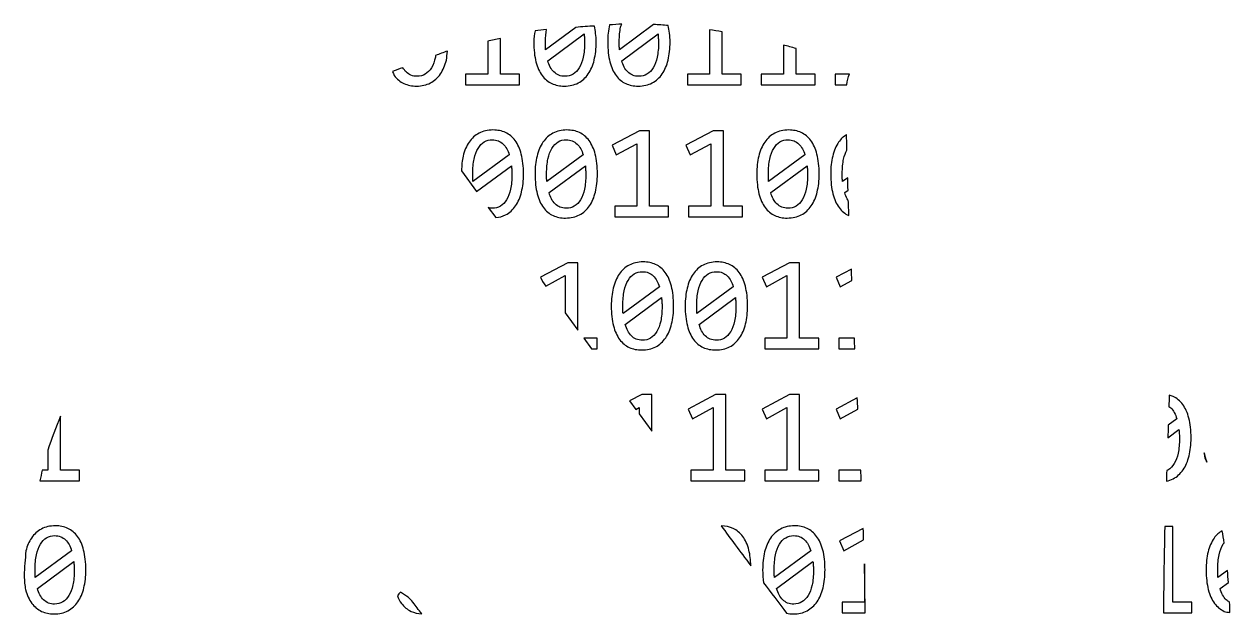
# Model space of a CAD drawing. Extents: x 77 to 436, y 76 to 436.
# Drawn here: x 77.1 to 435.9, y 260.3 to 435.9 of the extents above; entities that cross this region are included whole.
import ezdxf

# ---------------------------------------------------------------- set-up
doc = ezdxf.new("R2010")
doc.units = 0
doc.layers.add('Ebene_1', color=7, linetype='CONTINUOUS')

msp = doc.modelspace()

# ---------------------------------------------------------------- linework, layer by layer
at = {"layer": 'Ebene_1', "color": 7}
for points in [[(241.27344, 434.935547), (232.28711, 428.289062)], [(264.41016, 435.78125), (254.2793, 428.289062)], [(281.03711, 434.210938), (281.03711, 420.964844), (274.47461, 420.964844), (274.47461, 417.800781), (290.50977, 417.800781), (290.50977, 420.964844), (284.80664, 420.964844), (284.80664, 433.625)], [(215.06055, 430.822266), (215.06055, 420.964844), (208.49805, 420.964844), (208.49805, 417.800781), (224.5332, 417.800781), (224.5332, 420.964844), (218.83008, 420.964844), (218.83008, 431.642578), (218.83008, 431.642578)], [(232.20898, 429.460938), (232.20898, 430.671875)], [(232.93164, 425.007812), (243.73242, 433.035156), (243.73242, 433.035156)], [(254.20117, 429.460938), (254.20117, 430.671875)], [(254.92383, 425.007812), (265.72461, 433.035156), (265.72461, 433.035156)], [(303.0293, 429.683594), (303.0293, 420.964844), (296.4668, 420.964844), (296.4668, 417.800781), (312.50195, 417.800781), (312.50195, 420.964844), (306.79883, 420.964844), (306.79883, 428.638672)], [(318.45898, 420.964844), (318.45898, 417.800781), (321.91602, 417.800781)], [(322.66992, 420.964844), (318.45898, 420.964844), (318.45898, 420.964844)], [(221.4668, 396.98047), (210.66602, 388.99219)], [(243.45898, 396.98047), (232.6582, 388.99219)], [(309.43555, 396.98047), (298.63477, 388.99219)], [(207.25586, 392.21484), (211.75977, 386.04492), (222.11133, 393.73828)], [(210.58789, 390.16406), (210.58789, 391.375)], [(232.58008, 390.16406), (232.58008, 391.375)], [(233.30273, 385.71094), (244.10352, 393.73828), (244.10352, 393.73828)], [(298.55664, 390.16406), (298.55664, 391.375)], [(299.2793, 385.71094), (310.08008, 393.73828), (310.08008, 393.73828)], [(320.54883, 390.16406), (320.54883, 391.375)], [(322.1582, 390.125), (320.62695, 388.99219)], [(321.27148, 385.71094), (322.26172, 386.44727)], [(215.24023, 381.27539), (217.42773, 378.27734)], [(323.24609, 362.96289), (318.71289, 360.57617), (319.96289, 357.68555), (323.39844, 359.55078)], [(266.13477, 357.68555), (255.33398, 349.69727)], [(288.12695, 357.68555), (277.32617, 349.69727)], [(255.25586, 350.86914), (255.25586, 352.08008)], [(255.97852, 346.41602), (266.7793, 354.44336), (266.7793, 354.44336)], [(277.24805, 350.86914), (277.24805, 352.08008)], [(277.9707, 346.41602), (288.77148, 354.44336), (288.77148, 354.44336)], [(319.51367, 342.37305), (319.51367, 339.20898), (324.30664, 339.20898)], [(324.16602, 342.37305), (319.51367, 342.37305), (319.51367, 342.37305)], [(325.01172, 324.5918), (318.71875, 321.2793), (319.96875, 318.38867), (325.17578, 321.2168)], [(81.824219, 299.91211), (93.640625, 299.91211), (93.640625, 303.07617), (87.9375, 303.07617), (87.9375, 319.13672), (87.9375, 319.13672)], [(420.08594, 318.38867), (417.53516, 316.50195)], [(417.40625, 312.67578), (420.73047, 315.14648)], [(84.167969, 309.0293), (84.167969, 303.07617), (82.511719, 303.07617)], [(319.51953, 303.07617), (319.51953, 299.91211), (326.21484, 299.91211)], [(326.06055, 303.07617), (319.51953, 303.07617), (319.51953, 303.07617)], [(326.80273, 285.6875), (319.76562, 281.98242), (321.01562, 279.0918), (326.9082, 282.29297)], [(416.0957, 260.61523), (424.57031, 260.61523), (424.57031, 263.7793), (418.86719, 263.7793), (418.86719, 286.25977), (416.51367, 286.25977), (416.51367, 286.25977)], [(91.25, 279.0918), (80.449219, 271.10352)], [(311.17188, 279.0918), (300.37109, 271.10352)], [(80.371094, 272.27539), (80.371094, 273.48633)], [(81.09375, 267.82227), (91.894531, 275.84961), (91.894531, 275.84961)], [(300.29297, 272.27539), (300.29297, 273.48633)], [(301.01562, 267.82227), (311.81641, 275.84961), (311.81641, 275.84961)], [(327.12891, 275.19141), (327.12891, 263.7793), (320.56641, 263.7793), (320.56641, 260.61523), (327.33984, 260.61523)], [(432.24609, 272.27539), (432.24609, 273.48633)], [(435.15625, 273.19727), (432.32422, 271.10352)], [(432.96875, 267.82227), (435.41797, 269.64258)]]:
    msp.add_lwpolyline(points, dxfattribs=at)
for points in [[(246.80273, 435.330078)], [(254.93945, 435.912109)], [(281.03711, 434.210938)], [(203.04688, 427.861328)], [(303.0293, 429.683594)], [(216.62305, 404.38281)], [(238.61523, 404.38281)], [(260.17773, 404.14844), (252.05273, 399.87109), (253.30273, 396.98047), (259.41602, 400.30078), (259.41602, 381.66797), (252.85352, 381.66797), (252.85352, 378.50391), (268.88867, 378.50391), (268.88867, 381.66797), (263.18555, 381.66797), (263.18555, 404.14844), (260.17773, 404.14844)], [(282.16992, 404.14844), (274.04492, 399.87109), (275.29492, 396.98047), (281.4082, 400.30078), (281.4082, 381.66797), (274.8457, 381.66797), (274.8457, 378.50391), (290.88086, 378.50391), (290.88086, 381.66797), (285.17773, 381.66797), (285.17773, 404.14844), (282.16992, 404.14844)], [(304.5918, 404.38281)], [(321.83594, 403.00195)], [(216.42773, 401.47266)], [(238.41992, 401.47266)], [(304.39648, 401.47266)], [(238.86914, 364.85352), (230.74414, 360.57617), (231.31641, 359.25195), (232.32812, 357.86719), (238.10742, 361.00586), (238.10742, 349.94922), (241.87695, 344.78516), (241.87695, 364.85352), (238.86914, 364.85352)], [(261.29102, 365.08789)], [(283.2832, 365.08789)], [(304.8457, 364.85352), (296.7207, 360.57617), (297.9707, 357.68555), (304.08398, 361.00586), (304.08398, 342.37305), (297.52148, 342.37305), (297.52148, 339.20898), (313.55664, 339.20898), (313.55664, 342.37305), (307.85352, 342.37305), (307.85352, 364.85352), (304.8457, 364.85352)], [(323.24609, 362.96289)], [(261.0957, 362.17773)], [(283.08789, 362.17773)], [(243.63672, 342.37305), (245.94727, 339.20898), (247.58008, 339.20898), (247.58008, 342.37305), (243.63672, 342.37305)], [(260.86719, 325.55664), (257.28711, 323.67188), (259.11328, 321.16992), (260.10547, 321.70898), (260.10547, 319.8125), (263.875, 314.64844), (263.875, 325.55664), (260.86719, 325.55664)], [(282.85938, 325.55664), (274.73438, 321.2793), (275.98438, 318.38867), (282.09766, 321.70898), (282.09766, 303.07617), (275.53516, 303.07617), (275.53516, 299.91211), (291.57031, 299.91211), (291.57031, 303.07617), (285.86719, 303.07617), (285.86719, 325.55664), (282.85938, 325.55664)], [(304.85156, 325.55664), (296.72656, 321.2793), (297.97656, 318.38867), (304.08984, 321.70898), (304.08984, 303.07617), (297.52734, 303.07617), (297.52734, 299.91211), (313.5625, 299.91211), (313.5625, 303.07617), (307.85938, 303.07617), (307.85938, 325.55664), (304.85156, 325.55664)], [(325.01172, 324.5918)], [(417.83398, 325.38672)], [(428.25195, 308.20117)], [(86.210938, 283.58398)], [(86.40625, 286.49414)], [(284.53125, 286.47461)], [(306.13281, 283.58398)], [(306.32812, 286.49414)], [(326.80273, 285.6875)], [(433.58594, 285.03711)], [(327.12891, 275.19141)], [(189.07422, 266.70312)]]:
    msp.add_lwpolyline(points, close=True, dxfattribs=at)
for points in [[(232.55078, 434.310547), (231.411429, 434.1795), (230.273358, 434.037567), (229.13672, 433.884766)], [(232.20898, 430.671875), (232.20898, 432.053338), (232.35995, 433.210787), (232.55078, 434.310547)], [(246.80273, 435.330078), (244.957717, 435.226959), (243.114402, 435.095433), (241.27344, 434.935547)], [(247.32617, 430.554688), (247.32617, 432.395024), (247.08625, 433.893529), (246.80273, 435.330078)], [(251.32227, 435.654297), (250.96755, 434.100539), (250.76367, 432.415861), (250.76367, 430.554688)], [(254.93945, 435.912109), (253.732888, 435.83832), (252.5271, 435.752379), (251.32227, 435.654297)], [(254.20117, 430.671875), (254.20117, 432.325513), (254.33789, 433.777348), (254.61133, 435.027344)], [(254.61133, 435.027344), (254.6878, 435.380576), (254.84465, 435.591467), (254.93945, 435.912109)], [(268.77734, 435.480469), (267.322886, 435.598429), (265.867052, 435.698696), (264.41016, 435.78125)], [(269.31836, 430.554688), (269.31836, 432.453027), (269.07901, 434.01177), (268.77734, 435.480469)], [(284.80664, 433.625), (283.552235, 433.833623), (282.295655, 434.028947), (281.03711, 434.210938)], [(218.83008, 431.642578), (217.570676, 431.382614), (216.314094, 431.109161), (215.06055, 430.822266)], [(229.13672, 433.884766), (228.98546, 432.800478), (228.77148, 431.770064), (228.77148, 430.554688)], [(228.77148, 430.554688), (228.77148, 428.289071), (228.98634, 426.329423), (229.41602, 424.675781)], [(243.73242, 433.035156), (243.77152, 432.618493), (243.80398, 432.188799), (243.83008, 431.746094)], [(243.83008, 431.746094), (243.86918, 431.316407), (243.88867, 430.880208), (243.88867, 430.4375)], [(246.74023, 425.203125), (247.13086, 426.817701), (247.32617, 428.601568), (247.32617, 430.554688)], [(250.76367, 430.554688), (250.76367, 428.289071), (250.97852, 426.329423), (251.4082, 424.675781)], [(265.72461, 433.035156), (265.76371, 432.618493), (265.79617, 432.188799), (265.82227, 431.746094)], [(265.82227, 431.746094), (265.86137, 431.316407), (265.88086, 430.880208), (265.88086, 430.4375)], [(268.73242, 425.203125), (269.12305, 426.817701), (269.31836, 428.601568), (269.31836, 430.554688)], [(203.04688, 427.861328), (201.873757, 427.43729), (200.705074, 427.001069), (199.54102, 426.552734)], [(202.75586, 425.203125), (202.94989, 426.005109), (202.94922, 426.975815), (203.04688, 427.861328)], [(232.28711, 428.289062), (232.24801, 428.666665), (232.22198, 429.057292), (232.20898, 429.460938)], [(243.88867, 430.4375), (243.88867, 428.783862), (243.75196, 427.325517), (243.47852, 426.0625)], [(254.2793, 428.289062), (254.2402, 428.666665), (254.21417, 429.057292), (254.20117, 429.460938)], [(265.88086, 430.4375), (265.88086, 428.783862), (265.74414, 427.325517), (265.4707, 426.0625)], [(306.79883, 428.638672), (305.546142, 429.000623), (304.289558, 429.348951), (303.0293, 429.683594)], [(199.49414, 426.0625), (199.2207, 424.812504), (198.83008, 423.764326), (198.32227, 422.917969)], [(199.54102, 426.552734), (199.5138, 426.406279), (199.52479, 426.20405), (199.49414, 426.0625)], [(200.97852, 421.0625), (201.77277, 422.221354), (202.36523, 423.601573), (202.75586, 425.203125)], [(229.41602, 424.675781), (229.84571, 423.022143), (230.45768, 421.661458), (231.25195, 420.59375)], [(233.67383, 423.132812), (233.37435, 423.705722), (233.12695, 424.330732), (232.93164, 425.007812)], [(243.47852, 426.0625), (243.20509, 424.812504), (242.81445, 423.764326), (242.30664, 422.917969)], [(244.96289, 421.0625), (245.75716, 422.221354), (246.34961, 423.601573), (246.74023, 425.203125)], [(251.4082, 424.675781), (251.83789, 423.022143), (252.44987, 421.661458), (253.24414, 420.59375)], [(255.66602, 423.132812), (255.36655, 423.705722), (255.11914, 424.330732), (254.92383, 425.007812)], [(265.4707, 426.0625), (265.19727, 424.812504), (264.80664, 423.764326), (264.29883, 422.917969)], [(266.95508, 421.0625), (267.74935, 422.221354), (268.3418, 423.601573), (268.73242, 425.203125)], [(189.83398, 422.933594), (188.79726, 422.557681), (187.764016, 422.172248), (186.73438, 421.777344)], [(186.73438, 421.777344), (186.93406, 421.418386), (187.03721, 420.90342), (187.26758, 420.59375)], [(187.26758, 420.59375), (188.06185, 419.526052), (189.01888, 418.731766), (190.13867, 418.210938)], [(190.76367, 421.648438), (190.40298, 422.009131), (190.10686, 422.455803), (189.83398, 422.933594)], [(192.20898, 420.691406), (191.67513, 420.925776), (191.19336, 421.244798), (190.76367, 421.648438)], [(194.06445, 420.359375), (193.37435, 420.359375), (192.75586, 420.470056), (192.20898, 420.691406)], [(196.4668, 421.003906), (195.75065, 420.574218), (194.94987, 420.359365), (194.06445, 420.359375)], [(198.32227, 422.917969), (197.81445, 422.071622), (197.19596, 421.433596), (196.4668, 421.003906)], [(198.00977, 418.386719), (199.19463, 419.024737), (200.18425, 419.916672), (200.97852, 421.0625)], [(231.25195, 420.59375), (232.04622, 419.526052), (233.00326, 418.731766), (234.12305, 418.210938)], [(234.74805, 421.648438), (234.33138, 422.0651), (233.97331, 422.559895), (233.67383, 423.132812)], [(236.19336, 420.691406), (235.65951, 420.925776), (235.17773, 421.244798), (234.74805, 421.648438)], [(238.04883, 420.359375), (237.35872, 420.359375), (236.74023, 420.470056), (236.19336, 420.691406)], [(240.45117, 421.003906), (239.73503, 420.574218), (238.93424, 420.359365), (238.04883, 420.359375)], [(242.30664, 422.917969), (241.79883, 422.071622), (241.18034, 421.433596), (240.45117, 421.003906)], [(241.99414, 418.386719), (243.17903, 419.024737), (244.16862, 419.916672), (244.96289, 421.0625)], [(253.24414, 420.59375), (254.03841, 419.526052), (254.99547, 418.731766), (256.11523, 418.210938)], [(256.74023, 421.648438), (256.32357, 422.0651), (255.9655, 422.559895), (255.66602, 423.132812)], [(258.18555, 420.691406), (257.65169, 420.925776), (257.16992, 421.244798), (256.74023, 421.648438)], [(260.04102, 420.359375), (259.35092, 420.359375), (258.73242, 420.470056), (258.18555, 420.691406)], [(262.44336, 421.003906), (261.72721, 420.574218), (260.92641, 420.359365), (260.04102, 420.359375)], [(264.29883, 422.917969), (263.79102, 422.071622), (263.17252, 421.433596), (262.44336, 421.003906)], [(263.98633, 418.386719), (265.17122, 419.024737), (266.16081, 419.916672), (266.95508, 421.0625)], [(321.91602, 417.800781), (322.06155, 419.040804), (322.31496, 420.093757), (322.66992, 420.964844)], [(190.13867, 418.210938), (191.25846, 417.703128), (192.50195, 417.449219), (193.86914, 417.449219)], [(193.86914, 417.449219), (195.45768, 417.449219), (196.83789, 417.761719), (198.00977, 418.386719)], [(234.12305, 418.210938), (235.24284, 417.703128), (236.48634, 417.449219), (237.85352, 417.449219)], [(237.85352, 417.449219), (239.44204, 417.449219), (240.82227, 417.761719), (241.99414, 418.386719)], [(256.11523, 418.210938), (257.23502, 417.703128), (258.47852, 417.449219), (259.8457, 417.449219)], [(259.8457, 417.449219), (261.43424, 417.449219), (262.81445, 417.761719), (263.98633, 418.386719)], [(212.48242, 403.42578), (211.29753, 402.80078), (210.30794, 401.90886), (209.51367, 400.75)], [(216.62305, 404.38281), (215.04753, 404.38281), (213.66732, 404.0638), (212.48242, 403.42578)], [(220.35352, 403.60156), (219.23373, 404.12239), (217.99023, 404.38281), (216.62305, 404.38281)], [(223.22461, 401.21875), (222.43034, 402.29948), (221.47329, 403.09374), (220.35352, 403.60156)], [(234.47461, 403.42578), (233.28971, 402.80078), (232.30013, 401.90886), (231.50586, 400.75)], [(238.61523, 404.38281), (237.03974, 404.38281), (235.6595, 404.0638), (234.47461, 403.42578)], [(242.3457, 403.60156), (241.22591, 404.12239), (239.98242, 404.38281), (238.61523, 404.38281)], [(245.2168, 401.21875), (244.42253, 402.29948), (243.46549, 403.09374), (242.3457, 403.60156)], [(300.45117, 403.42578), (299.26628, 402.80078), (298.27669, 401.90886), (297.48242, 400.75)], [(304.5918, 404.38281), (303.01628, 404.38281), (301.63607, 404.0638), (300.45117, 403.42578)], [(308.32227, 403.60156), (307.20247, 404.12239), (305.95898, 404.38281), (304.5918, 404.38281)], [(311.19336, 401.21875), (310.39909, 402.29948), (309.44203, 403.09374), (308.32227, 403.60156)], [(321.83594, 403.00195), (320.93099, 402.41246), (320.12091, 401.69297), (319.47461, 400.75)], [(321.92383, 398.33594), (321.88696, 399.96024), (321.86314, 401.46991), (321.83594, 403.00195)], [(209.51367, 400.75), (208.73242, 399.60417), (208.13997, 398.22393), (207.73633, 396.60938)], [(210.99805, 395.73047), (211.27148, 396.99349), (211.66211, 398.04818), (212.16992, 398.89453)], [(212.16992, 398.89453), (212.67773, 399.75391), (213.28971, 400.39846), (214.00586, 400.82812)], [(214.00586, 400.82812), (214.73502, 401.25781), (215.54235, 401.47266), (216.42773, 401.47266)], [(216.42773, 401.47266), (217.0918, 401.47266), (217.69076, 401.36197), (218.22461, 401.14062)], [(218.22461, 401.14062), (218.75846, 400.91929), (219.23372, 400.60676), (219.65039, 400.20312)], [(219.65039, 400.20312), (220.06706, 399.81252), (220.42513, 399.34372), (220.72461, 398.79688)], [(220.72461, 398.79688), (221.02409, 398.25), (221.27148, 397.64453), (221.4668, 396.98047)], [(225.06055, 397.13672), (224.63086, 398.79037), (224.01888, 400.15105), (223.22461, 401.21875)], [(231.50586, 400.75), (230.72461, 399.60417), (230.13217, 398.22393), (229.72852, 396.60938)], [(232.99023, 395.73047), (233.26367, 396.99349), (233.6543, 398.04818), (234.16211, 398.89453)], [(234.16211, 398.89453), (234.66992, 399.75391), (235.2819, 400.39846), (235.99805, 400.82812)], [(235.99805, 400.82812), (236.72721, 401.25781), (237.53451, 401.47266), (238.41992, 401.47266)], [(238.41992, 401.47266), (239.08398, 401.47266), (239.68294, 401.36197), (240.2168, 401.14062)], [(240.2168, 401.14062), (240.75065, 400.91929), (241.22591, 400.60676), (241.64258, 400.20312)], [(241.64258, 400.20312), (242.05924, 399.81252), (242.41732, 399.34372), (242.7168, 398.79688)], [(242.7168, 398.79688), (243.01628, 398.25), (243.26367, 397.64453), (243.45898, 396.98047)], [(247.05273, 397.13672), (246.62305, 398.79037), (246.01107, 400.15105), (245.2168, 401.21875)], [(297.48242, 400.75), (296.70117, 399.60417), (296.10872, 398.22393), (295.70508, 396.60938)], [(298.9668, 395.73047), (299.24023, 396.99349), (299.63086, 398.04818), (300.13867, 398.89453)], [(300.13867, 398.89453), (300.64648, 399.75391), (301.25846, 400.39846), (301.97461, 400.82812)], [(301.97461, 400.82812), (302.70377, 401.25781), (303.5111, 401.47266), (304.39648, 401.47266)], [(304.39648, 401.47266), (305.06055, 401.47266), (305.65951, 401.36197), (306.19336, 401.14062)], [(306.19336, 401.14062), (306.72721, 400.91929), (307.20247, 400.60676), (307.61914, 400.20312)], [(307.61914, 400.20312), (308.03581, 399.81252), (308.39388, 399.34372), (308.69336, 398.79688)], [(308.69336, 398.79688), (308.99284, 398.25), (309.24023, 397.64453), (309.43555, 396.98047)], [(313.0293, 397.13672), (312.59961, 398.79037), (311.98763, 400.15105), (311.19336, 401.21875)], [(319.47461, 400.75), (318.69336, 399.60417), (318.10091, 398.22393), (317.69727, 396.60938)], [(320.95898, 395.73047), (321.18415, 396.77049), (321.53975, 397.57844), (321.92383, 398.33594)], [(207.73633, 396.60938), (207.41556, 395.28356), (207.31323, 393.76894), (207.25586, 392.21484)], [(210.58789, 391.375), (210.58789, 393.02865), (210.72461, 394.48047), (210.99805, 395.73047)], [(225.70508, 391.25781), (225.70508, 393.52343), (225.49023, 395.48308), (225.06055, 397.13672)], [(229.72852, 396.60938), (229.3379, 394.9948), (229.14258, 393.21093), (229.14258, 391.25781)], [(232.58008, 391.375), (232.58008, 393.02865), (232.7168, 394.48047), (232.99023, 395.73047)], [(247.69727, 391.25781), (247.69727, 393.52343), (247.48242, 395.48308), (247.05273, 397.13672)], [(295.70508, 396.60938), (295.31445, 394.9948), (295.11914, 393.21093), (295.11914, 391.25781)], [(298.55664, 391.375), (298.55664, 393.02865), (298.69336, 394.48047), (298.9668, 395.73047)], [(313.67383, 391.25781), (313.67383, 393.52343), (313.45898, 395.48308), (313.0293, 397.13672)], [(317.69727, 396.60938), (317.30664, 394.9948), (317.11133, 393.21093), (317.11133, 391.25781)], [(320.54883, 391.375), (320.54883, 393.02865), (320.68555, 394.48047), (320.95898, 395.73047)], [(222.26758, 391.14062), (222.26758, 389.487), (222.13086, 388.02864), (221.85742, 386.76562)], [(222.11133, 393.73828), (222.15043, 393.32162), (222.18298, 392.89193), (222.20898, 392.44922)], [(222.20898, 392.44922), (222.24808, 392.01953), (222.26758, 391.58333), (222.26758, 391.14062)], [(225.11914, 385.90625), (225.50976, 387.52083), (225.70508, 389.30468), (225.70508, 391.25781)], [(229.14258, 391.25781), (229.14258, 388.99218), (229.35742, 387.03252), (229.78711, 385.37891)], [(244.25977, 391.14062), (244.25977, 389.487), (244.12305, 388.02864), (243.84961, 386.76562)], [(244.10352, 393.73828), (244.14262, 393.32162), (244.17517, 392.89193), (244.20117, 392.44922)], [(244.20117, 392.44922), (244.24027, 392.01953), (244.25977, 391.58333), (244.25977, 391.14062)], [(247.11133, 385.90625), (247.50195, 387.52083), (247.69727, 389.30468), (247.69727, 391.25781)], [(295.11914, 391.25781), (295.11914, 388.99218), (295.33398, 387.03252), (295.76367, 385.37891)], [(310.23633, 391.14062), (310.23633, 389.487), (310.09961, 388.02864), (309.82617, 386.76562)], [(310.08008, 393.73828), (310.11918, 393.32162), (310.15173, 392.89193), (310.17773, 392.44922)], [(310.17773, 392.44922), (310.21683, 392.01953), (310.23633, 391.58333), (310.23633, 391.14062)], [(313.08789, 385.90625), (313.47851, 387.52083), (313.67383, 389.30468), (313.67383, 391.25781)], [(317.11133, 391.25781), (317.11133, 388.99218), (317.32617, 387.03252), (317.75586, 385.37891)], [(210.66602, 388.99219), (210.62692, 389.36979), (210.60089, 389.76041), (210.58789, 390.16406)], [(232.6582, 388.99219), (232.6191, 389.36979), (232.59308, 389.76041), (232.58008, 390.16406)], [(298.63477, 388.99219), (298.59567, 389.36979), (298.56964, 389.76041), (298.55664, 390.16406)], [(320.62695, 388.99219), (320.58785, 389.36979), (320.56183, 389.76041), (320.54883, 390.16406)], [(322.26172, 386.44727), (322.2204, 387.73538), (322.19475, 388.8824), (322.1582, 390.125)], [(221.85742, 386.76562), (221.58398, 385.51565), (221.19336, 384.46744), (220.68555, 383.62109)], [(223.3418, 381.76562), (224.13607, 382.92447), (224.72852, 384.30469), (225.11914, 385.90625)], [(229.78711, 385.37891), (230.2168, 383.72527), (230.82878, 382.36456), (231.62305, 381.29688)], [(234.04492, 383.83594), (233.74544, 384.40886), (233.49805, 385.03386), (233.30273, 385.71094)], [(243.84961, 386.76562), (243.57617, 385.51565), (243.18555, 384.46744), (242.67773, 383.62109)], [(245.33398, 381.76562), (246.12825, 382.92447), (246.7207, 384.30469), (247.11133, 385.90625)], [(295.76367, 385.37891), (296.19336, 383.72527), (296.80534, 382.36456), (297.59961, 381.29688)], [(300.02148, 383.83594), (299.722, 384.40886), (299.47461, 385.03386), (299.2793, 385.71094)], [(309.82617, 386.76562), (309.55273, 385.51565), (309.16211, 384.46744), (308.6543, 383.62109)], [(311.31055, 381.76562), (312.10482, 382.92447), (312.69727, 384.30469), (313.08789, 385.90625)], [(317.75586, 385.37891), (318.18555, 383.72527), (318.79753, 382.36456), (319.5918, 381.29688)], [(322.01367, 383.83594), (321.71419, 384.40886), (321.4668, 385.03386), (321.27148, 385.71094)], [(216.42773, 381.0625), (215.98606, 381.0625), (215.62326, 381.18471), (215.24023, 381.27539)], [(218.83008, 381.70703), (218.11393, 381.27735), (217.31315, 381.0625), (216.42773, 381.0625)], [(220.68555, 383.62109), (220.17773, 382.77473), (219.55924, 382.13672), (218.83008, 381.70703)], [(220.37305, 379.08984), (221.55794, 379.72786), (222.54753, 380.61982), (223.3418, 381.76562)], [(231.62305, 381.29688), (232.41732, 380.22917), (233.37435, 379.43489), (234.49414, 378.91406)], [(235.11914, 382.35156), (234.70247, 382.76822), (234.3444, 383.26302), (234.04492, 383.83594)], [(236.56445, 381.39453), (236.0306, 381.62891), (235.54883, 381.94791), (235.11914, 382.35156)], [(238.41992, 381.0625), (237.72982, 381.0625), (237.11133, 381.17318), (236.56445, 381.39453)], [(240.82227, 381.70703), (240.10612, 381.27735), (239.30534, 381.0625), (238.41992, 381.0625)], [(242.67773, 383.62109), (242.16992, 382.77473), (241.5514, 382.13672), (240.82227, 381.70703)], [(242.36523, 379.08984), (243.55013, 379.72786), (244.53974, 380.61982), (245.33398, 381.76562)], [(297.59961, 381.29688), (298.39388, 380.22917), (299.35091, 379.43489), (300.4707, 378.91406)], [(301.0957, 382.35156), (300.67904, 382.76822), (300.32096, 383.26302), (300.02148, 383.83594)], [(302.54102, 381.39453), (302.00717, 381.62891), (301.52539, 381.94791), (301.0957, 382.35156)], [(304.39648, 381.0625), (303.70641, 381.0625), (303.0879, 381.17318), (302.54102, 381.39453)], [(306.79883, 381.70703), (306.08268, 381.27735), (305.2819, 381.0625), (304.39648, 381.0625)], [(308.6543, 383.62109), (308.14648, 382.77473), (307.52799, 382.13672), (306.79883, 381.70703)], [(308.3418, 379.08984), (309.52669, 379.72786), (310.51628, 380.61982), (311.31055, 381.76562)], [(319.5918, 381.29688), (320.38607, 380.22917), (321.3431, 379.43489), (322.46289, 378.91406)], [(322.34961, 383.37305), (322.24471, 383.53666), (322.10715, 383.6571), (322.01367, 383.83594)], [(322.53516, 378.89062), (322.48466, 380.27342), (322.39527, 382.03649), (322.34961, 383.37305)], [(217.42773, 378.27734), (218.50809, 378.40007), (219.5157, 378.6326), (220.37305, 379.08984)], [(234.49414, 378.91406), (235.61393, 378.40624), (236.85742, 378.15234), (238.22461, 378.15234)], [(238.22461, 378.15234), (239.81315, 378.15234), (241.19339, 378.46484), (242.36523, 379.08984)], [(300.4707, 378.91406), (301.59049, 378.40624), (302.83399, 378.15234), (304.20117, 378.15234)], [(304.20117, 378.15234), (305.78971, 378.15234), (307.16992, 378.46484), (308.3418, 379.08984)], [(322.46289, 378.91406), (322.48574, 378.9037), (322.5122, 378.90078), (322.53516, 378.89062)], [(257.15039, 364.13086), (255.9655, 363.50586), (254.97591, 362.61393), (254.18164, 361.45508)], [(261.29102, 365.08789), (259.71551, 365.08789), (258.33528, 364.76888), (257.15039, 364.13086)], [(265.02148, 364.30664), (263.90172, 364.82748), (262.65818, 365.08789), (261.29102, 365.08789)], [(267.89258, 361.92383), (267.09831, 363.00456), (266.14127, 363.79883), (265.02148, 364.30664)], [(279.14258, 364.13086), (277.95768, 363.50586), (276.9681, 362.61393), (276.17383, 361.45508)], [(283.2832, 365.08789), (281.70768, 365.08789), (280.32747, 364.76888), (279.14258, 364.13086)], [(287.01367, 364.30664), (285.89388, 364.82748), (284.65039, 365.08789), (283.2832, 365.08789)], [(289.88477, 361.92383), (289.09049, 363.00456), (288.13346, 363.79883), (287.01367, 364.30664)], [(323.39844, 359.55078), (323.34745, 360.68996), (323.29454, 361.84797), (323.24609, 362.96289)], [(254.18164, 361.45508), (253.40039, 360.30925), (252.80794, 358.92903), (252.4043, 357.31445)], [(255.66602, 356.43555), (255.93946, 357.69857), (256.33008, 358.75326), (256.83789, 359.59961)], [(256.83789, 359.59961), (257.3457, 360.45899), (257.95768, 361.10351), (258.67383, 361.5332)], [(258.67383, 361.5332), (259.40299, 361.96288), (260.21029, 362.17773), (261.0957, 362.17773)], [(261.0957, 362.17773), (261.75976, 362.17773), (262.35872, 362.06705), (262.89258, 361.8457)], [(262.89258, 361.8457), (263.42643, 361.62434), (263.90169, 361.31184), (264.31836, 360.9082)], [(264.31836, 360.9082), (264.73502, 360.51757), (265.0931, 360.04882), (265.39258, 359.50195)], [(265.39258, 359.50195), (265.69206, 358.95507), (265.93945, 358.34961), (266.13477, 357.68555)], [(269.72852, 357.8418), (269.29884, 359.49544), (268.68685, 360.85612), (267.89258, 361.92383)], [(276.17383, 361.45508), (275.39258, 360.30925), (274.80013, 358.92903), (274.39648, 357.31445)], [(277.6582, 356.43555), (277.93164, 357.69857), (278.32227, 358.75326), (278.83008, 359.59961)], [(278.83008, 359.59961), (279.33789, 360.45899), (279.94988, 361.10351), (280.66602, 361.5332)], [(280.66602, 361.5332), (281.39516, 361.96288), (282.20247, 362.17773), (283.08789, 362.17773)], [(283.08789, 362.17773), (283.75195, 362.17773), (284.35091, 362.06705), (284.88477, 361.8457)], [(284.88477, 361.8457), (285.41862, 361.62434), (285.89388, 361.31184), (286.31055, 360.9082)], [(286.31055, 360.9082), (286.72721, 360.51757), (287.08529, 360.04882), (287.38477, 359.50195)], [(287.38477, 359.50195), (287.68424, 358.95507), (287.93164, 358.34961), (288.12695, 357.68555)], [(291.7207, 357.8418), (291.29102, 359.49544), (290.67901, 360.85612), (289.88477, 361.92383)], [(252.4043, 357.31445), (252.01367, 355.69986), (251.81836, 353.91602), (251.81836, 351.96289)], [(255.25586, 352.08008), (255.25586, 353.73373), (255.39259, 355.18555), (255.66602, 356.43555)], [(270.37305, 351.96289), (270.37305, 354.22852), (270.15821, 356.18816), (269.72852, 357.8418)], [(274.39648, 357.31445), (274.00586, 355.69986), (273.81055, 353.91602), (273.81055, 351.96289)], [(277.24805, 352.08008), (277.24805, 353.73373), (277.38477, 355.18555), (277.6582, 356.43555)], [(292.36523, 351.96289), (292.36523, 354.22852), (292.15039, 356.18816), (291.7207, 357.8418)], [(251.81836, 351.96289), (251.81836, 349.69727), (252.0332, 347.73762), (252.46289, 346.08398)], [(266.93555, 351.8457), (266.93555, 350.19205), (266.79883, 348.73372), (266.52539, 347.4707)], [(266.7793, 354.44336), (266.8184, 354.0267), (266.85085, 353.59701), (266.87695, 353.1543)], [(266.87695, 353.1543), (266.91605, 352.72461), (266.93555, 352.2884), (266.93555, 351.8457)], [(269.78711, 346.61133), (270.17773, 348.22591), (270.37305, 350.00977), (270.37305, 351.96289)], [(273.81055, 351.96289), (273.81055, 349.69727), (274.02539, 347.73762), (274.45508, 346.08398)], [(288.92773, 351.8457), (288.92773, 350.19205), (288.79101, 348.73372), (288.51758, 347.4707)], [(288.77148, 354.44336), (288.81058, 354.0267), (288.84304, 353.59701), (288.86914, 353.1543)], [(288.86914, 353.1543), (288.90824, 352.72461), (288.92773, 352.2884), (288.92773, 351.8457)], [(291.7793, 346.61133), (292.16992, 348.22591), (292.36523, 350.00977), (292.36523, 351.96289)], [(255.33398, 349.69727), (255.29488, 350.07487), (255.26886, 350.4655), (255.25586, 350.86914)], [(277.32617, 349.69727), (277.28707, 350.07487), (277.26105, 350.4655), (277.24805, 350.86914)], [(252.46289, 346.08398), (252.89258, 344.43036), (253.50456, 343.06965), (254.29883, 342.00195)], [(256.7207, 344.54102), (256.42122, 345.11393), (256.17384, 345.73894), (255.97852, 346.41602)], [(257.79492, 343.05664), (257.37826, 343.47331), (257.02018, 343.9681), (256.7207, 344.54102)], [(266.52539, 347.4707), (266.25195, 346.2207), (265.86134, 345.17253), (265.35352, 344.32617)], [(268.00977, 342.4707), (268.80401, 343.62955), (269.39648, 345.00977), (269.78711, 346.61133)], [(274.45508, 346.08398), (274.88476, 344.43036), (275.49675, 343.06965), (276.29102, 342.00195)], [(278.71289, 344.54102), (278.41341, 345.11393), (278.16601, 345.73894), (277.9707, 346.41602)], [(279.78711, 343.05664), (279.37044, 343.47331), (279.01237, 343.9681), (278.71289, 344.54102)], [(288.51758, 347.4707), (288.24414, 346.2207), (287.85351, 345.17253), (287.3457, 344.32617)], [(290.00195, 342.4707), (290.79622, 343.62955), (291.38867, 345.00977), (291.7793, 346.61133)], [(254.29883, 342.00195), (255.0931, 340.93424), (256.05013, 340.13998), (257.16992, 339.61914)], [(259.24023, 342.09961), (258.70638, 342.33399), (258.22461, 342.653), (257.79492, 343.05664)], [(261.0957, 341.76758), (260.4056, 341.76758), (259.78711, 341.87826), (259.24023, 342.09961)], [(263.49805, 342.41211), (262.7819, 341.98243), (261.98112, 341.76758), (261.0957, 341.76758)], [(265.35352, 344.32617), (264.84571, 343.47982), (264.22721, 342.8418), (263.49805, 342.41211)], [(265.04102, 339.79492), (266.22589, 340.43294), (267.21549, 341.32486), (268.00977, 342.4707)], [(276.29102, 342.00195), (277.08527, 340.93424), (278.04232, 340.13998), (279.16211, 339.61914)], [(281.23242, 342.09961), (280.69857, 342.33399), (280.2168, 342.653), (279.78711, 343.05664)], [(283.08789, 341.76758), (282.39779, 341.76758), (281.7793, 341.87826), (281.23242, 342.09961)], [(285.49023, 342.41211), (284.77412, 341.98243), (283.97331, 341.76758), (283.08789, 341.76758)], [(287.3457, 344.32617), (286.83789, 343.47982), (286.2194, 342.8418), (285.49023, 342.41211)], [(287.0332, 339.79492), (288.2181, 340.43294), (289.20768, 341.32486), (290.00195, 342.4707)], [(324.30664, 339.20898), (324.24532, 340.39946), (324.22515, 341.20343), (324.16602, 342.37305)], [(257.16992, 339.61914), (258.28971, 339.11133), (259.5332, 338.85742), (260.90039, 338.85742)], [(260.90039, 338.85742), (262.48893, 338.85742), (263.86915, 339.16992), (265.04102, 339.79492)], [(279.16211, 339.61914), (280.2819, 339.11133), (281.52539, 338.85742), (282.89258, 338.85742)], [(282.89258, 338.85742), (284.48112, 338.85742), (285.86133, 339.16992), (287.0332, 339.79492)], [(325.17578, 321.2168), (325.11539, 322.39048), (325.07483, 323.39409), (325.01172, 324.5918)], [(417.83398, 325.38672), (417.78753, 324.14819), (417.76342, 323.18883), (417.71875, 321.97266)], [(418.97266, 325.00977), (418.61274, 325.17717), (418.21946, 325.27312), (417.83398, 325.38672)], [(421.84375, 322.62695), (421.04948, 323.70767), (420.09245, 324.50196), (418.97266, 325.00977)], [(417.71875, 321.97266), (417.89706, 321.844), (418.10868, 321.76715), (418.26953, 321.61133)], [(418.26953, 321.61133), (418.6862, 321.22071), (419.04427, 320.75196), (419.34375, 320.20508)], [(419.34375, 320.20508), (419.64323, 319.65821), (419.89062, 319.05274), (420.08594, 318.38867)], [(423.67969, 318.54492), (423.25, 320.19856), (422.63802, 321.55924), (421.84375, 322.62695)], [(87.9375, 319.13672), (86.580286, 315.805999), (85.323211, 312.435346), (84.167969, 309.0293)], [(417.53516, 316.50195), (417.4883, 315.17914), (417.45087, 313.97051), (417.40625, 312.67578)], [(424.32422, 312.66602), (424.32422, 314.93161), (424.10937, 316.89127), (423.67969, 318.54492)], [(420.88672, 312.54883), (420.88672, 310.89519), (420.75, 309.43685), (420.47656, 308.17383)], [(420.73047, 315.14648), (420.76957, 314.72981), (420.80224, 314.30012), (420.82812, 313.85742)], [(420.82812, 313.85742), (420.86722, 313.42773), (420.88672, 312.99154), (420.88672, 312.54883)], [(423.73828, 307.31445), (424.12891, 308.92903), (424.32422, 310.7129), (424.32422, 312.66602)], [(419.30469, 305.0293), (418.79687, 304.18295), (418.17838, 303.54491), (417.44922, 303.11523)], [(420.47656, 308.17383), (420.20312, 306.92383), (419.8125, 305.87565), (419.30469, 305.0293)], [(421.96094, 303.17383), (422.75521, 304.33268), (423.34766, 305.71289), (423.73828, 307.31445)], [(428.25195, 308.20117), (428.33044, 307.76804), (428.3029, 307.18484), (428.40625, 306.78711)], [(429.02148, 305.41797), (428.772416, 306.347746), (428.515898, 307.275509), (428.25195, 308.20117)], [(428.40625, 306.78711), (428.55035, 306.23255), (428.83638, 305.90663), (429.02148, 305.41797)], [(82.511719, 303.07617), (82.27307, 302.023566), (82.043894, 300.968837), (81.824219, 299.91211)], [(326.21484, 299.91211), (326.17431, 300.87026), (326.10347, 302.0969), (326.06055, 303.07617)], [(417.08008, 303.01562), (417.04716, 301.98171), (417.00202, 300.79707), (416.9707, 299.7832)], [(417.44922, 303.11523), (417.33913, 303.04918), (417.19416, 303.07152), (417.08008, 303.01562)], [(418.99219, 300.49805), (420.17708, 301.13607), (421.16667, 302.028), (421.96094, 303.17383)], [(416.9707, 299.7832), (417.69939, 299.93909), (418.37797, 300.17046), (418.99219, 300.49805)], [(82.265625, 285.53711), (81.080734, 284.91211), (80.091142, 284.02018), (79.296875, 282.86133)], [(86.40625, 286.49414), (84.830737, 286.49414), (83.450517, 286.17513), (82.265625, 285.53711)], [(83.789062, 282.93945), (84.518228, 283.36913), (85.325522, 283.58398), (86.210938, 283.58398)], [(86.210938, 283.58398), (86.874997, 283.58398), (87.473961, 283.4733), (88.007812, 283.25195)], [(90.136719, 285.71289), (89.016932, 286.23373), (87.773434, 286.49414), (86.40625, 286.49414)], [(93.007812, 283.33008), (92.213545, 284.41081), (91.256507, 285.20508), (90.136719, 285.71289)], [(284.53125, 286.47461), (287.35794, 282.64868), (289.91256, 279.1641), (293.35742, 274.5625)], [(288.06641, 285.71289), (287.00244, 286.20777), (285.81856, 286.44994), (284.53125, 286.47461)], [(290.9375, 283.33008), (290.14323, 284.41081), (289.1862, 285.20508), (288.06641, 285.71289)], [(302.1875, 285.53711), (301.0026, 284.91211), (300.01302, 284.02018), (299.21875, 282.86133)], [(306.32812, 286.49414), (304.75264, 286.49414), (303.37239, 286.17513), (302.1875, 285.53711)], [(303.71094, 282.93945), (304.4401, 283.36913), (305.2474, 283.58398), (306.13281, 283.58398)], [(306.13281, 283.58398), (306.79687, 283.58398), (307.39583, 283.4733), (307.92969, 283.25195)], [(310.05859, 285.71289), (308.9388, 286.23373), (307.69531, 286.49414), (306.32812, 286.49414)], [(312.92969, 283.33008), (312.13542, 284.41081), (311.17838, 285.20508), (310.05859, 285.71289)], [(326.9082, 282.29297), (326.87365, 283.41885), (326.84176, 284.52214), (326.80273, 285.6875)], [(416.51367, 286.25977), (416.24347, 276.06144), (416.17408, 268.40332), (416.0957, 260.61523)], [(433.58594, 285.03711), (432.6818, 284.44778), (431.81772, 283.80365), (431.17188, 282.86133)], [(434.16992, 281.36523), (433.987907, 282.591168), (433.793237, 283.815193), (433.58594, 285.03711)], [(79.296875, 282.86133), (78.577524, 281.80628), (78.059368, 280.5013), (77.660156, 279.04883)], [(80.78125, 277.8418), (81.054688, 279.10482), (81.445316, 280.15951), (81.953125, 281.00586)], [(81.953125, 281.00586), (82.460934, 281.86524), (83.07292, 282.50976), (83.789062, 282.93945)], [(88.007812, 283.25195), (88.541666, 283.03059), (89.016928, 282.71809), (89.433594, 282.31445)], [(89.433594, 282.31445), (89.850257, 281.92382), (90.208336, 281.45507), (90.507812, 280.9082)], [(90.507812, 280.9082), (90.807291, 280.36132), (91.054688, 279.75586), (91.25, 279.0918)], [(94.84375, 279.24805), (94.41406, 280.90169), (93.80208, 282.26237), (93.007812, 283.33008)], [(292.77344, 279.24805), (292.34375, 280.90169), (291.73177, 282.26237), (290.9375, 283.33008)], [(299.21875, 282.86133), (298.4375, 281.7155), (297.84505, 280.33528), (297.44141, 278.7207)], [(300.70312, 277.8418), (300.97656, 279.10482), (301.36719, 280.15951), (301.875, 281.00586)], [(301.875, 281.00586), (302.38281, 281.86524), (302.99479, 282.50976), (303.71094, 282.93945)], [(307.92969, 283.25195), (308.46354, 283.03059), (308.9388, 282.71809), (309.35547, 282.31445)], [(309.35547, 282.31445), (309.77213, 281.92382), (310.13021, 281.45507), (310.42969, 280.9082)], [(310.42969, 280.9082), (310.72917, 280.36132), (310.97657, 279.75586), (311.17188, 279.0918)], [(314.76562, 279.24805), (314.33597, 280.90169), (313.72396, 282.26237), (312.92969, 283.33008)], [(431.17188, 282.86133), (430.39064, 281.7155), (429.79818, 280.33528), (429.39453, 278.7207)], [(432.65625, 277.8418), (432.92969, 279.10482), (433.32034, 280.15951), (433.82812, 281.00586)], [(433.82812, 281.00586), (433.92258, 281.16571), (434.06826, 281.22025), (434.16992, 281.36523)], [(77.660156, 279.04883), (77.43092, 276.569712), (77.253148, 274.086104), (77.126953, 271.59961)], [(80.371094, 273.48633), (80.371094, 275.13998), (80.507813, 276.5918), (80.78125, 277.8418)], [(95.488281, 273.36914), (95.488281, 275.63477), (95.27344, 277.59441), (94.84375, 279.24805)], [(293.35742, 274.5625), (293.29177, 276.30816), (293.12224, 277.90567), (292.77344, 279.24805)], [(297.44141, 278.7207), (297.05078, 277.10611), (296.85547, 275.32227), (296.85547, 273.36914)], [(300.29297, 273.48633), (300.29297, 275.13998), (300.42972, 276.5918), (300.70312, 277.8418)], [(315.41016, 273.36914), (315.41016, 275.63477), (315.19531, 277.59441), (314.76562, 279.24805)], [(429.39453, 278.7207), (429.00391, 277.10611), (428.80859, 275.32227), (428.80859, 273.36914)], [(432.24609, 273.48633), (432.24609, 275.13998), (432.38281, 276.5918), (432.65625, 277.8418)], [(92.050781, 273.25195), (92.050781, 271.5983), (91.914063, 270.13997), (91.640625, 268.87695)], [(91.894531, 275.84961), (91.933591, 275.43295), (91.966138, 275.00326), (91.992188, 274.56055)], [(91.992188, 274.56055), (92.031246, 274.13086), (92.050781, 273.69465), (92.050781, 273.25195)], [(94.902344, 268.01758), (95.292971, 269.63216), (95.488281, 271.41602), (95.488281, 273.36914)], [(296.85547, 273.36914), (296.85547, 271.96933), (296.96488, 270.72675), (297.12891, 269.56055)], [(311.97266, 273.25195), (311.97266, 271.5983), (311.83594, 270.13997), (311.5625, 268.87695)], [(311.81641, 275.84961), (311.85551, 275.43295), (311.88806, 275.00326), (311.91406, 274.56055)], [(311.91406, 274.56055), (311.95316, 274.13086), (311.97266, 273.69465), (311.97266, 273.25195)], [(314.82422, 268.01758), (315.21484, 269.63216), (315.41016, 271.41602), (315.41016, 273.36914)], [(327.33984, 260.61523), (327.32906, 264.95327), (327.25918, 269.79821), (327.12891, 275.19141)], [(428.80859, 273.36914), (428.80859, 271.10352), (429.02347, 269.14387), (429.45312, 267.49023)], [(435.41797, 269.64258), (435.342465, 270.828311), (435.25522, 272.013266), (435.15625, 273.19727)], [(77.126953, 271.59961), (77.217356, 270.14466), (77.277768, 268.64615), (77.578125, 267.49023)], [(80.449219, 271.10352), (80.410159, 271.48112), (80.384134, 271.87175), (80.371094, 272.27539)], [(297.12891, 269.56055), (299.24917, 266.73761), (301.67224, 263.53698), (304.00195, 260.45117)], [(300.37109, 271.10352), (300.33199, 271.48112), (300.30597, 271.87175), (300.29297, 272.27539)], [(432.32422, 271.10352), (432.28512, 271.48112), (432.25909, 271.87175), (432.24609, 272.27539)], [(77.578125, 267.49023), (78.007812, 265.83661), (78.619795, 264.4759), (79.414062, 263.4082)], [(81.835938, 265.94727), (81.536459, 266.52018), (81.289063, 267.14519), (81.09375, 267.82227)], [(82.910156, 264.46289), (82.493492, 264.87956), (82.135414, 265.37435), (81.835938, 265.94727)], [(90.46875, 265.73242), (89.960941, 264.88606), (89.342447, 264.24805), (88.613281, 263.81836)], [(91.640625, 268.87695), (91.367188, 267.62695), (90.976559, 266.57877), (90.46875, 265.73242)], [(93.125, 263.87695), (93.919268, 265.0358), (94.511724, 266.41602), (94.902344, 268.01758)], [(189.07422, 266.70312), (188.72678, 266.39912), (188.43127, 266.04238), (188.17578, 265.64648)], [(188.17578, 265.64648), (188.51837, 264.80832), (188.90447, 264.04072), (189.375, 263.4082)], [(192.76562, 263.75), (192.10951, 264.7342), (190.87859, 265.71894), (189.07422, 266.70312)], [(301.75781, 265.94727), (301.45833, 266.52018), (301.21094, 267.14519), (301.01562, 267.82227)], [(302.83203, 264.46289), (302.41536, 264.87956), (302.05729, 265.37435), (301.75781, 265.94727)], [(310.39062, 265.73242), (309.88284, 264.88606), (309.26432, 264.24805), (308.53516, 263.81836)], [(311.5625, 268.87695), (311.28906, 267.62695), (310.89844, 266.57877), (310.39062, 265.73242)], [(313.04688, 263.87695), (313.84112, 265.0358), (314.43359, 266.41602), (314.82422, 268.01758)], [(429.45312, 267.49023), (429.88281, 265.83661), (430.49479, 264.4759), (431.28906, 263.4082)], [(433.71094, 265.94727), (433.41146, 266.52018), (433.16406, 267.14519), (432.96875, 267.82227)], [(434.78516, 264.46289), (434.36849, 264.87956), (434.01042, 265.37435), (433.71094, 265.94727)], [(79.414062, 263.4082), (80.208332, 262.34049), (81.165368, 261.54623), (82.285156, 261.02539)], [(84.355469, 263.50586), (83.821615, 263.74024), (83.339843, 264.05925), (82.910156, 264.46289)], [(86.210938, 263.17383), (85.520834, 263.17383), (84.902341, 263.28451), (84.355469, 263.50586)], [(88.613281, 263.81836), (87.897139, 263.38868), (87.096351, 263.17383), (86.210938, 263.17383)], [(90.15625, 261.20117), (91.341142, 261.8392), (92.330733, 262.73111), (93.125, 263.87695)], [(189.375, 263.4082), (190.16927, 262.34049), (191.1263, 261.54623), (192.24609, 261.02539)], [(195.42188, 260.31836), (194.43001, 261.59301), (193.78022, 262.44757), (192.76562, 263.75)], [(304.27734, 263.50586), (303.74349, 263.74024), (303.26172, 264.05925), (302.83203, 264.46289)], [(306.13281, 263.17383), (305.44271, 263.17383), (304.82422, 263.28451), (304.27734, 263.50586)], [(308.53516, 263.81836), (307.81901, 263.38868), (307.01823, 263.17383), (306.13281, 263.17383)], [(310.07812, 261.20117), (311.26302, 261.8392), (312.25261, 262.73111), (313.04688, 263.87695)], [(431.28906, 263.4082), (432.08333, 262.34049), (433.04037, 261.54623), (434.16016, 261.02539)], [(435.79688, 263.79297), (435.44505, 263.99258), (435.08593, 264.18034), (434.78516, 264.46289)], [(435.87305, 260.67578), (435.856661, 261.715044), (435.83127, 262.754146), (435.79688, 263.79297)], [(82.285156, 261.02539), (83.404943, 260.51758), (84.648442, 260.26367), (86.015625, 260.26367)], [(86.015625, 260.26367), (87.604159, 260.26367), (88.98438, 260.57618), (90.15625, 261.20117)], [(192.24609, 261.02539), (193.20732, 260.58949), (194.27836, 260.38008), (195.42188, 260.31836)], [(304.00195, 260.45117), (304.617, 260.32723), (305.26207, 260.26367), (305.9375, 260.26367)], [(305.9375, 260.26367), (307.52604, 260.26367), (308.90628, 260.57618), (310.07812, 261.20117)], [(434.16016, 261.02539), (434.67431, 260.79223), (435.30673, 260.80189), (435.87305, 260.67578)]]:
    msp.add_open_spline(points, degree=3, dxfattribs=at)

doc.saveas('drawing.dxf')
